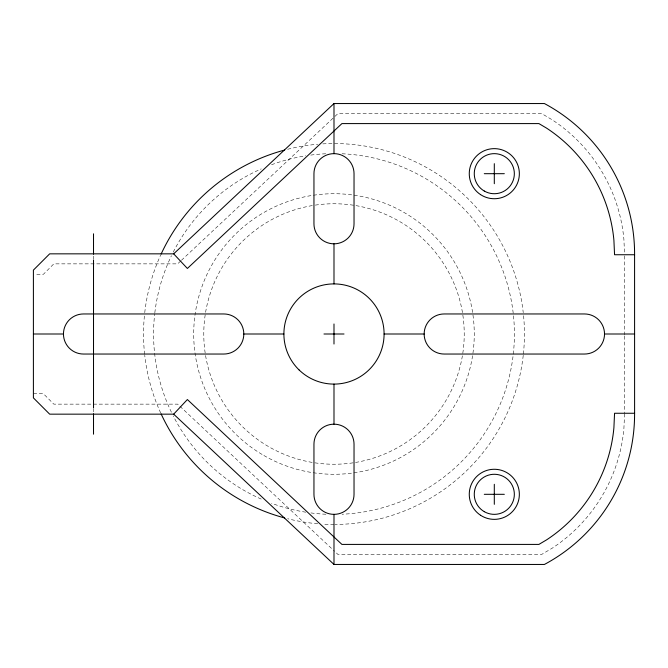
<?xml version="1.0" encoding="UTF-8"?>
<svg xmlns="http://www.w3.org/2000/svg" width="668" height="668" viewBox="0 0 668 668"><rect width="100%" height="100%" fill="white"/><g stroke="black" fill="none" stroke-linecap="round" stroke-linejoin="round"><path stroke-width="0.5" stroke-dasharray="3.34 2.5" d="M624.563 413.818L623.904 428.58A160.303 160.303 0 0 1 552.102 548.244L541.656 554.432L337.95 554.432L333.39 550.156M180.677 261.013L177.638 263.86L53.816 263.86L43.42 274.264L35.404 274.264M181.437 260.303L334.15 117.125M334.91 116.416L337.95 113.568L541.656 113.568L552.102 119.756A160.303 160.303 0 0 1 623.904 239.42L624.563 254.182M33.4 393.736L43.42 393.736L53.816 404.14L177.638 404.14L179.158 405.559M179.917 406.278L332.631 549.447M624.58 255.902L624.58 335.044M624.58 336.079L624.58 413.141M93.52 256.086L93.52 258.975M93.52 409.025L93.52 411.914M315.271 205.109A130.243 130.243 0 0 1 464.227 335.044A130.243 130.243 0 0 1 313.209 462.573M312.173 462.398A130.243 130.243 0 0 1 314.236 205.268M523.562 315.705A190.455 190.455 0 0 1 523.353 354.316M523.244 355.326A190.455 190.455 0 0 1 335.002 524.447M333.992 524.455A190.455 190.455 0 0 1 322.803 524.121M317.726 523.754A190.455 190.455 0 0 1 287.657 518.727M160.671 412.949A190.455 190.455 0 0 1 144.739 355.326M144.622 354.316A190.455 190.455 0 0 1 144.622 313.684M144.739 312.674A190.455 190.455 0 0 1 160.671 255.051M287.657 149.273A190.455 190.455 0 0 1 317.726 144.246M322.803 143.879A190.455 190.455 0 0 1 523.244 312.674M513.492 315.805A180.418 180.418 0 0 1 342.083 514.235M325.901 514.235A180.418 180.418 0 0 1 310.779 512.915M305.769 512.197A180.418 180.418 0 0 1 271.55 503.271M261.221 499.088A180.418 180.418 0 0 1 173.237 415.905M171.442 412.281A180.418 180.418 0 0 1 154.709 313.801M154.826 312.799A180.418 180.418 0 0 1 171.442 255.719M173.237 252.095A180.418 180.418 0 0 1 261.221 168.912M271.55 164.729A180.418 180.418 0 0 1 305.769 155.803M310.779 155.085A180.418 180.418 0 0 1 325.901 153.765M342.083 153.765A180.418 180.418 0 0 1 513.274 313.801M263.852 455.484A140.272 140.272 0 0 0 474.263 334A140.272 140.272 0 0 0 263.852 212.516A140.272 140.272 0 0 0 263.852 455.484"/><path stroke-width="1" d="M634.6 413.258L634.583 414.16A170.332 170.332 0 0 1 544.403 564.452L333.992 564.452L173.672 414.16L49.666 414.16L33.4 397.886L33.4 270.114L49.666 253.84L173.672 253.84L333.992 103.548L544.403 103.548A170.332 170.332 0 0 1 634.583 253.84L634.6 413.258L614.56 413.258L613.909 427.67A150.275 150.275 0 0 1 546.599 539.853L538.909 544.412L341.916 544.412L187.382 399.539L173.672 414.16M484.283 173.688L504.323 173.688M634.6 254.742L614.56 254.742L613.909 240.33A150.275 150.275 0 0 0 546.599 128.147L538.909 123.588L341.916 123.588L187.382 268.461L173.672 253.84M33.4 334L63.46 334A20.04 20.04 0 0 1 83.5 313.96L223.772 313.96A20.04 20.04 0 0 1 243.812 334L283.892 334M323.972 334L344.012 334M384.092 334L424.163 334A20.04 20.04 0 0 1 444.203 313.96L584.483 313.96A20.04 20.04 0 0 1 604.523 334L634.6 334M484.283 494.312L504.323 494.312M494.303 163.668L494.303 183.708M494.303 484.292L494.303 504.332M333.992 103.548L333.992 153.648A20.04 20.04 0 0 1 354.032 173.688L354.032 223.78A20.04 20.04 0 0 1 333.992 243.82L333.992 283.9M333.992 323.98L333.992 344.02M333.992 384.1L333.992 424.18A20.04 20.04 0 0 1 354.032 444.22L354.032 494.312A20.04 20.04 0 0 1 333.992 514.352L333.992 564.452M93.52 233.8L93.52 254.224M93.52 259.935L93.52 408.064M93.52 413.776L93.52 434.2M284.702 517.967A190.455 190.455 0 0 1 161.097 413.876M161.097 254.124A190.455 190.455 0 0 1 284.702 150.033M604.523 334A20.04 20.04 0 0 1 584.483 354.04L444.203 354.04A20.04 20.04 0 0 1 424.163 334M333.992 153.648A20.04 20.04 0 0 0 313.952 173.688L313.952 223.78A20.04 20.04 0 0 0 333.992 243.82M63.46 334A20.04 20.04 0 0 0 83.5 354.04L223.772 354.04A20.04 20.04 0 0 0 243.812 334M333.992 514.352A20.04 20.04 0 0 1 313.952 494.312L313.952 444.22A20.04 20.04 0 0 1 333.992 424.18M299.147 369.997A50.1 50.1 0 0 0 382.589 346.174A50.1 50.1 0 0 0 320.239 285.829A50.1 50.1 0 0 0 299.147 369.997M484.283 191.04A20.04 20.04 0 0 0 514.343 173.688A20.04 20.04 0 0 0 484.283 156.329A20.04 20.04 0 0 0 484.283 191.04M484.283 511.671A20.04 20.04 0 0 0 514.343 494.312A20.04 20.04 0 0 0 484.283 476.96A20.04 20.04 0 0 0 484.283 511.671M480.559 515.253A25.05 25.05 0 0 0 519.312 495.748A25.05 25.05 0 0 0 483.047 471.942A25.05 25.05 0 0 0 480.559 515.253M480.559 194.622A25.05 25.05 0 0 0 519.312 175.125A25.05 25.05 0 0 0 483.047 151.31A25.05 25.05 0 0 0 480.559 194.622"/></g></svg>
